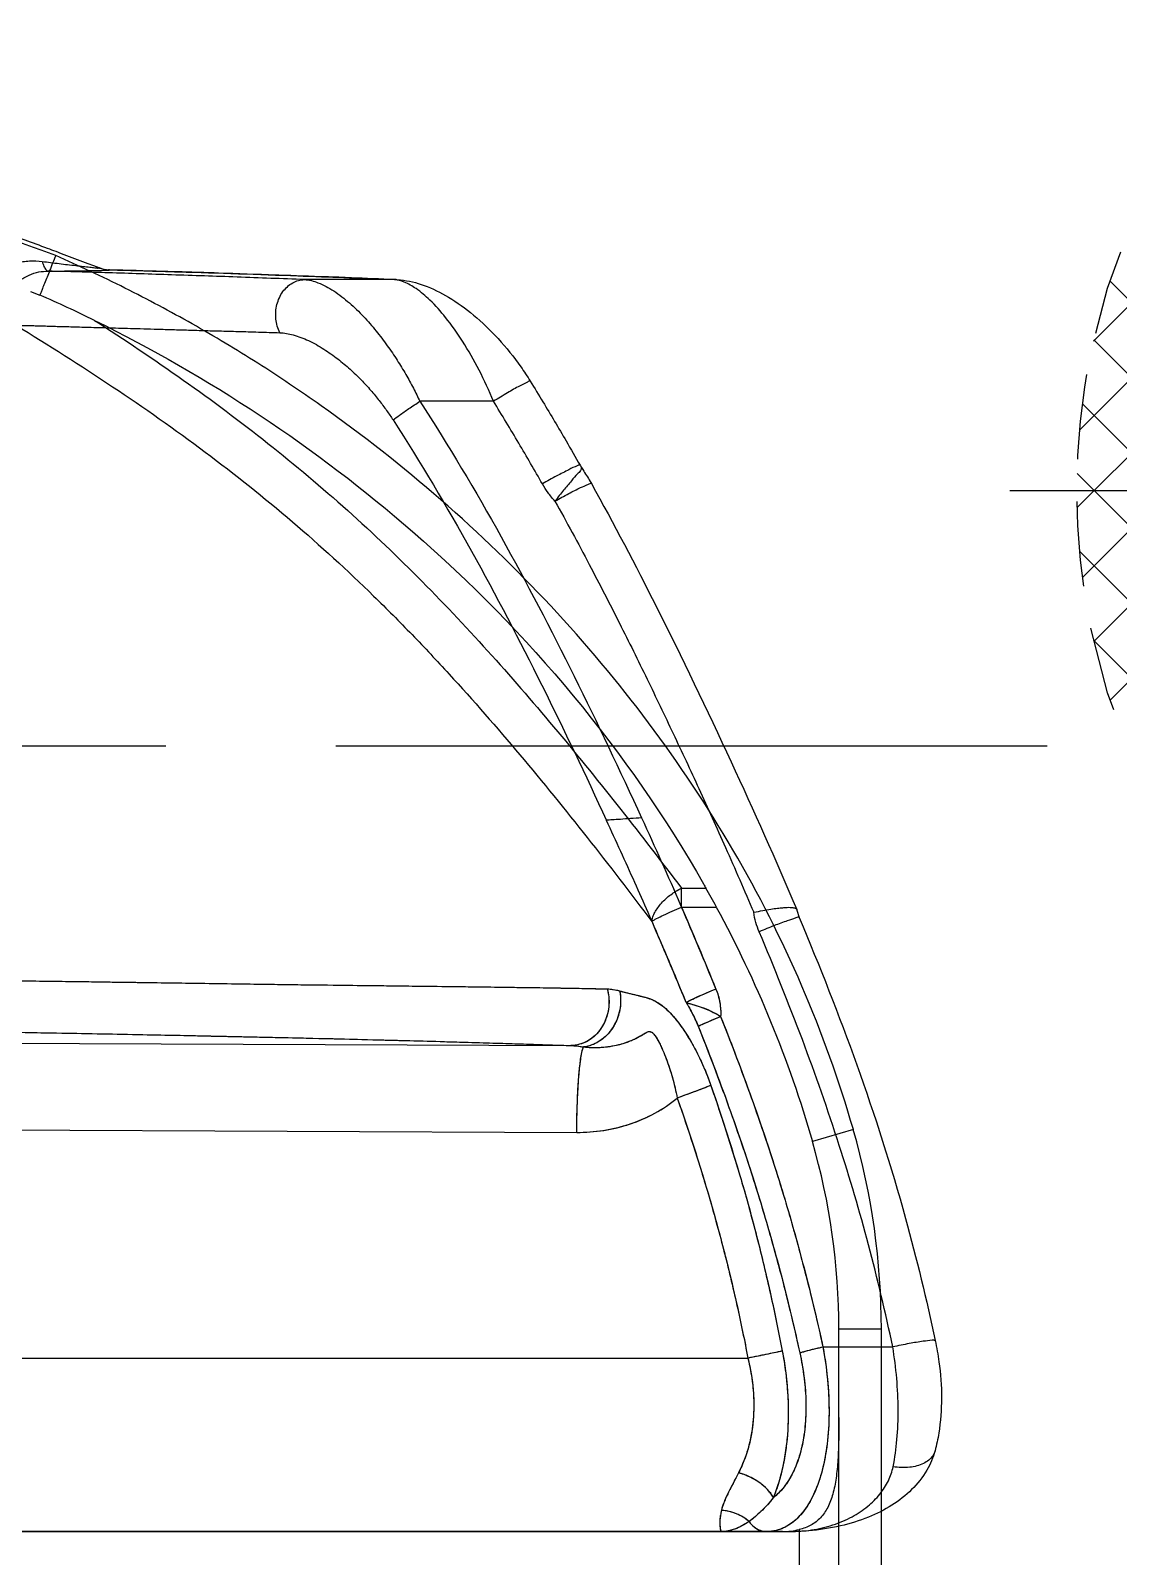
# Model space of a CAD drawing. Header units: millimetres. Extents: x 28656 to 29764, y -21384 to -20601.
# Drawn here: x 29230.97 to 29243.77, y -20860.8 to -20842.86 of the extents above; entities that cross this region are included whole.
import ezdxf

# ---------------------------------------------------------------- set-up
doc = ezdxf.new("R2010")
doc.units = ezdxf.units.MM
doc.header["$LTSCALE"] = 8
for name, pattern in [('CENTER', [2, 1.25, -0.25, 0.25, -0.25]), ('CENTER2', [1.125, 0.75, -0.125, 0.125, -0.125]), ('HIDDEN2', [0.1875, 0.125, -0.0625])]:
    doc.linetypes.add(name, pattern=pattern)
for name, color, linetype in [('Cav-cor', 30, 'Continuous'), ('CL', 1, 'Continuous'), ('PRODUCT', 1, 'Continuous'), ('SLIDE', 6, 'Continuous'), ('WT', 4, 'Continuous')]:
    doc.layers.add(name, color=color, linetype=linetype)

# ---------------------------------------------------------------- blocks, each defined once
blk = doc.blocks.new('20150513.114820')
at = {"layer": 'WT', "linetype": 'Continuous'}
h = blk.add_hatch(dxfattribs=at)
h.set_pattern_fill('ANSI37', color=125, scale=5, angle=270, style=0)
h.set_pattern_definition([(315, (23425.0146, -23957.4168), (0.441941738, 0.441941738), []), (45, (23425.0146, -23957.4168), (-0.441941738, 0.441941738), [])])
h.paths.add_polyline_path([(8, 0), (5.5, 0, 1), (-5.5, 0), (-8, 0, -1)])
h.paths.add_polyline_path([(-8, 0), (-5.5, 0, 0.414214), (0, -5.5, 0.414214), (5.5, 0), (8, 0, -0.414214), (0, -8, -0.414214)])
at = {"layer": 'WT', "color": 125, "linetype": 'CENTER2', "ltscale": 0.4}
for p, q in [((0, 8.788), (0, -8.788)), ((8.788, 0), (-8.788, 0))]:
    blk.add_line(p, q, dxfattribs=at)
at = {"layer": 'WT', "color": 125, "linetype": 'HIDDEN2'}
for radius in [8, 5.5, 4]:
    blk.add_circle((0, 0), radius, dxfattribs=at)

msp = doc.modelspace()

# ---------------------------------------------------------------- linework, layer by layer
at = {"layer": 'Cav-cor', "color": 241}
for p, q in [((29230.971, -20845.926), (29231.08, -20845.966)), ((29238.628, -20852.941), (29238.916, -20852.941)), ((29238.628, -20853.163), (29238.628, -20852.941)), ((29238.628, -20853.163), (29239.038, -20853.163)), ((29228.265, -20854.754), (29237.325, -20854.792)), ((29227.412, -20855.77), (29237.396, -20855.813)), ((29240.65, -20855.78), (29240.169, -20855.919)), ((29240.98, -20858.128), (29240.48, -20858.128)), ((29240.292, -20858.336), (29240.48, -20858.336)), ((29229.78, -20858.467), (29239.41, -20858.467)), ((29239.815, -20860.507), (29227.57, -20860.507))]:
    msp.add_line(p, q, dxfattribs=at)
for centre, radius, start, end in [((29224.257, -20861.497), 16.964, 63.8922, 66.2831), ((29226.201, -20860.106), 14.595, 28.4058, 29.3988), ((29199.349, -20870.255), 42.837, 22.1176, 23.5159), ((29197.291, -20871.208), 44.718, 22.2383, 23.5593), ((29232.48, -20858.128), 8, 0, 16.0307), ((29232.48, -20858.128), 8.5, 0, 16.0307), ((29239.816, -20859.667), 0.84, 269.9731, 283.6549)]:
    msp.add_arc(centre, radius, start, end, dxfattribs=at)
for points, knots in [([(29231.269, -20845.503), (29230.337, -20845.162), (29228.465, -20844.502), (29226.549, -20843.973), (29225.58, -20843.76)], [0, 0, 0, 0, 0.500049, 1, 1, 1, 1]), ([(29231.267, -20845.502), (29231.243, -20845.561), (29231.199, -20845.67), (29231.148, -20845.799), (29231.116, -20845.876), (29231.103, -20845.91), (29231.095, -20845.929), (29231.089, -20845.945), (29231.085, -20845.956), (29231.082, -20845.962), (29231.081, -20845.965), (29231.08, -20845.966)], [0, 0, 0, 0, 0.382588, 0.706992, 0.831375, 0.881839, 0.923811, 0.956885, 0.980736, 0.995154, 1, 1, 1, 1]), ([(29240.65, -20855.78), (29240.484, -20855.206), (29240.078, -20854.077), (29239.264, -20852.474), (29238.268, -20850.977), (29237.113, -20849.6), (29235.819, -20848.353), (29234.641, -20847.428), (29233.647, -20846.761), (29232.877, -20846.3), (29232.085, -20845.877), (29231.543, -20845.623), (29231.269, -20845.503)], [0, 0, 0, 0, 0.124969, 0.249947, 0.374933, 0.499925, 0.624922, 0.749922, 0.812441, 0.874961, 0.937481, 1, 1, 1, 1]), ([(29230.797, -20846.321), (29231.182, -20846.553), (29231.937, -20847.032), (29233.028, -20847.798), (29234.056, -20848.617), (29234.856, -20849.349), (29235.46, -20849.957), (29236.039, -20850.574), (29236.731, -20851.366), (29237.522, -20852.341), (29238.031, -20853.002), (29238.281, -20853.334)], [0, 0, 0, 0, 0.130523, 0.259532, 0.386725, 0.511995, 0.573967, 0.635556, 0.757819, 0.879251, 1, 1, 1, 1]), ([(29231.722, -20846.264), (29233.063, -20846.921), (29235.848, -20848.765), (29238.014, -20851.348), (29238.906, -20852.925), (29238.916, -20852.941)], [0, 0, 0, 0, 0.452242, 0.994283, 1, 1, 1, 1]), ([(29231.722, -20846.264), (29232.076, -20846.49), (29232.769, -20846.954), (29233.767, -20847.697), (29234.706, -20848.488), (29235.582, -20849.324), (29236.401, -20850.197), (29237.175, -20851.095), (29237.916, -20852.01), (29238.393, -20852.63), (29238.628, -20852.941)], [0, 0, 0, 0, 0.130208, 0.258896, 0.385841, 0.511033, 0.634701, 0.757224, 0.878926, 1, 1, 1, 1]), ([(29238.28, -20853.33), (29238.282, -20853.313), (29238.291, -20853.277), (29238.315, -20853.224), (29238.35, -20853.169), (29238.409, -20853.096), (29238.499, -20853.014), (29238.584, -20852.963), (29238.628, -20852.941)], [0, 0, 0, 0, 0.0962, 0.204826, 0.32458, 0.453379, 0.726921, 1, 1, 1, 1]), ([(29238.28, -20853.33), (29238.288, -20853.325), (29238.306, -20853.315), (29238.352, -20853.29), (29238.423, -20853.255), (29238.521, -20853.21), (29238.591, -20853.179), (29238.628, -20853.163)], [0, 0, 0, 0, 0.072584, 0.165165, 0.401407, 0.688363, 1, 1, 1, 1]), ([(29225.3, -20853.983), (29225.959, -20853.987), (29227.238, -20853.995), (29229.098, -20854.011), (29230.574, -20854.026), (29231.698, -20854.041), (29232.748, -20854.056), (29233.986, -20854.074), (29235.371, -20854.091), (29236.613, -20854.105), (29237.391, -20854.118), (29237.755, -20854.126)], [0, 0, 0, 0, 0.158753, 0.308148, 0.447826, 0.514335, 0.578739, 0.70082, 0.81249, 0.912294, 1, 1, 1, 1]), ([(29237.755, -20854.126), (29237.776, -20854.202), (29237.783, -20854.325), (29237.744, -20854.478), (29237.692, -20854.583), (29237.62, -20854.671), (29237.531, -20854.739), (29237.431, -20854.782), (29237.36, -20854.792), (29237.325, -20854.792)], [0, 0, 0, 0, 0.260694, 0.391208, 0.519435, 0.64438, 0.765678, 0.883974, 1, 1, 1, 1]), ([(29237.901, -20854.149), (29237.916, -20854.221), (29237.916, -20854.338), (29237.874, -20854.482), (29237.823, -20854.583), (29237.754, -20854.671), (29237.67, -20854.74), (29237.577, -20854.789), (29237.509, -20854.805), (29237.476, -20854.809)], [0, 0, 0, 0, 0.255057, 0.385332, 0.514801, 0.641865, 0.765306, 0.884742, 1, 1, 1, 1]), ([(29237.755, -20854.126), (29237.767, -20854.126), (29237.816, -20854.129), (29237.865, -20854.139), (29237.901, -20854.149)], [0, 0, 0, 0, 0.242051, 1, 1, 1, 1]), ([(29237.901, -20854.149), (29237.947, -20854.162), (29238.016, -20854.179), (29238.108, -20854.201), (29238.166, -20854.215), (29238.211, -20854.227), (29238.246, -20854.238), (29238.28, -20854.25), (29238.329, -20854.273), (29238.392, -20854.312), (29238.464, -20854.376), (29238.537, -20854.453), (29238.636, -20854.577), (29238.752, -20854.758), (29238.874, -20854.999), (29238.942, -20855.171), (29238.973, -20855.26)], [0, 0, 0, 0, 0.087473, 0.130344, 0.173065, 0.194557, 0.21632, 0.23874, 0.262292, 0.314104, 0.372804, 0.437791, 0.508239, 0.662097, 0.827997, 1, 1, 1, 1]), ([(29238.683, -20854.285), (29238.701, -20854.274), (29238.748, -20854.251), (29238.828, -20854.213), (29238.926, -20854.171), (29238.997, -20854.141), (29239.033, -20854.127)], [0, 0, 0, 0, 0.166529, 0.403043, 0.689352, 1, 1, 1, 1]), ([(29238.683, -20854.284), (29238.709, -20854.329), (29238.761, -20854.421), (29238.806, -20854.516), (29238.826, -20854.566)], [0, 0, 0, 0, 0.49039, 1, 1, 1, 1]), ([(29238.683, -20854.285), (29238.694, -20854.289), (29238.72, -20854.297), (29238.779, -20854.314), (29238.866, -20854.34), (29238.977, -20854.386), (29239.052, -20854.427), (29239.089, -20854.45)], [0, 0, 0, 0, 0.083054, 0.181731, 0.41993, 0.699139, 1, 1, 1, 1]), ([(29239.033, -20854.127), (29239.054, -20854.178), (29239.085, -20854.284), (29239.092, -20854.395), (29239.089, -20854.45)], [0, 0, 0, 0, 0.499987, 1, 1, 1, 1]), ([(29238.826, -20854.566), (29238.839, -20854.559), (29238.874, -20854.541), (29238.935, -20854.514), (29239.008, -20854.483), (29239.061, -20854.461), (29239.089, -20854.45)], [0, 0, 0, 0, 0.166439, 0.402916, 0.689278, 1, 1, 1, 1]), ([(29239.089, -20854.45), (29239.214, -20854.766), (29239.455, -20855.4), (29239.78, -20856.365), (29240.061, -20857.344), (29240.219, -20858.004), (29240.292, -20858.336)], [0, 0, 0, 0, 0.250023, 0.500028, 0.750018, 1, 1, 1, 1]), ([(29224.911, -20854.559), (29226.187, -20854.571), (29228.582, -20854.598), (29231.944, -20854.654), (29234.806, -20854.715), (29236.549, -20854.765), (29237.325, -20854.792)], [0, 0, 0, 0, 0.308305, 0.578725, 0.8124, 1, 1, 1, 1]), ([(29237.476, -20854.809), (29237.511, -20854.812), (29237.581, -20854.816), (29237.685, -20854.814), (29237.789, -20854.803), (29237.874, -20854.786), (29237.941, -20854.768), (29237.99, -20854.751), (29238.039, -20854.732), (29238.086, -20854.71), (29238.125, -20854.69), (29238.154, -20854.673), (29238.176, -20854.66), (29238.198, -20854.647), (29238.218, -20854.635), (29238.238, -20854.627), (29238.258, -20854.627), (29238.276, -20854.633), (29238.292, -20854.645), (29238.305, -20854.66), (29238.323, -20854.683), (29238.343, -20854.715), (29238.374, -20854.772), (29238.41, -20854.851), (29238.451, -20854.951), (29238.489, -20855.059), (29238.535, -20855.211), (29238.563, -20855.329), (29238.578, -20855.409)], [0, 0, 0, 0, 0.062487, 0.124604, 0.186551, 0.248488, 0.279524, 0.310596, 0.341703, 0.372887, 0.40385, 0.419118, 0.434267, 0.449318, 0.46375, 0.476602, 0.487847, 0.498684, 0.509913, 0.52187, 0.534483, 0.561298, 0.589818, 0.650786, 0.715896, 0.784179, 0.854807, 1, 1, 1, 1]), ([(29238.826, -20854.566), (29238.95, -20854.878), (29239.189, -20855.505), (29239.512, -20856.459), (29239.79, -20857.426), (29239.948, -20858.079), (29240.02, -20858.406)], [0, 0, 0, 0, 0.250023, 0.500024, 0.750013, 1, 1, 1, 1]), ([(29237.325, -20854.792), (29237.337, -20854.793), (29237.388, -20854.795), (29237.438, -20854.802), (29237.476, -20854.809)], [0, 0, 0, 0, 0.245219, 1, 1, 1, 1]), ([(29237.396, -20855.813), (29237.397, -20855.697), (29237.4, -20855.527), (29237.41, -20855.309), (29237.419, -20855.165), (29237.431, -20855.04), (29237.444, -20854.939), (29237.456, -20854.871), (29237.467, -20854.83), (29237.473, -20854.815), (29237.476, -20854.809)], [0, 0, 0, 0, 0.344866, 0.504307, 0.648639, 0.773619, 0.875518, 0.95154, 0.97926, 1, 1, 1, 1]), ([(29238.973, -20855.26), (29238.951, -20855.27), (29238.899, -20855.291), (29238.767, -20855.341), (29238.657, -20855.381), (29238.578, -20855.409)], [0, 0, 0, 0, 0.169099, 0.403679, 1, 1, 1, 1]), ([(29238.973, -20855.26), (29239.062, -20855.515), (29239.232, -20856.027), (29239.533, -20857.064), (29239.713, -20857.854), (29239.814, -20858.384)], [0, 0, 0, 0, 0.25, 0.500016, 1, 1, 1, 1]), ([(29237.396, -20855.813), (29237.502, -20855.813), (29237.715, -20855.798), (29238.026, -20855.723), (29238.319, -20855.596), (29238.497, -20855.477), (29238.578, -20855.409)], [0, 0, 0, 0, 0.249858, 0.499777, 0.749817, 1, 1, 1, 1]), ([(29238.578, -20855.409), (29238.666, -20855.658), (29238.834, -20856.16), (29239.131, -20857.174), (29239.31, -20857.948), (29239.41, -20858.467)], [0, 0, 0, 0, 0.249991, 0.500004, 1, 1, 1, 1]), ([(29239.814, -20858.384), (29239.79, -20858.39), (29239.735, -20858.402), (29239.601, -20858.43), (29239.489, -20858.452), (29239.41, -20858.467)], [0, 0, 0, 0, 0.174925, 0.410633, 1, 1, 1, 1]), ([(29239.814, -20858.384), (29239.843, -20858.54), (29239.885, -20858.85), (29239.889, -20859.305), (29239.834, -20859.727), (29239.758, -20859.988), (29239.71, -20860.107)], [0, 0, 0, 0, 0.272282, 0.53506, 0.77938, 1, 1, 1, 1]), ([(29240.02, -20858.406), (29240.04, -20858.497), (29240.072, -20858.677), (29240.095, -20858.947), (29240.092, -20859.207), (29240.062, -20859.449), (29240.006, -20859.663), (29239.928, -20859.847), (29239.831, -20859.996), (29239.752, -20860.075), (29239.71, -20860.107)], [0, 0, 0, 0, 0.153223, 0.304198, 0.448902, 0.583778, 0.706412, 0.815959, 0.913165, 1, 1, 1, 1]), ([(29240.292, -20858.336), (29240.315, -20858.461), (29240.35, -20858.71), (29240.37, -20859.078), (29240.354, -20859.426), (29240.302, -20859.74), (29240.219, -20860.008), (29240.107, -20860.223), (29239.971, -20860.382), (29239.862, -20860.452), (29239.807, -20860.474)], [0, 0, 0, 0, 0.164013, 0.324355, 0.475424, 0.612579, 0.732995, 0.836114, 0.923757, 1, 1, 1, 1]), ([(29240.02, -20858.406), (29240.035, -20858.401), (29240.072, -20858.39), (29240.135, -20858.373), (29240.21, -20858.354), (29240.264, -20858.342), (29240.292, -20858.336)], [0, 0, 0, 0, 0.172347, 0.409705, 0.693363, 1, 1, 1, 1]), ([(29239.41, -20858.467), (29239.439, -20858.589), (29239.48, -20858.833), (29239.483, -20859.193), (29239.424, -20859.525), (29239.346, -20859.726), (29239.299, -20859.817)], [0, 0, 0, 0, 0.272153, 0.534729, 0.77857, 1, 1, 1, 1]), ([(29240.48, -20859.167), (29240.48, -20859.253), (29240.479, -20859.418), (29240.471, -20859.657), (29240.451, -20859.872), (29240.415, -20860.061), (29240.365, -20860.199), (29240.311, -20860.289), (29240.265, -20860.346), (29240.212, -20860.394), (29240.131, -20860.447), (29240.062, -20860.472), (29240.014, -20860.483)], [0, 0, 0, 0, 0.170772, 0.329424, 0.473168, 0.600216, 0.710859, 0.761159, 0.809137, 0.855887, 0.902594, 1, 1, 1, 1]), ([(29239.299, -20859.817), (29239.278, -20859.858), (29239.236, -20859.938), (29239.177, -20860.053), (29239.129, -20860.157), (29239.106, -20860.225), (29239.098, -20860.258)], [0, 0, 0, 0, 0.289327, 0.555691, 0.794351, 1, 1, 1, 1]), ([(29239.71, -20860.107), (29239.691, -20860.073), (29239.641, -20860.008), (29239.544, -20859.926), (29239.428, -20859.86), (29239.343, -20859.828), (29239.299, -20859.817)], [0, 0, 0, 0, 0.226095, 0.473847, 0.735349, 1, 1, 1, 1]), ([(29239.71, -20860.107), (29239.665, -20860.166), (29239.575, -20860.267), (29239.472, -20860.354), (29239.424, -20860.39)], [0, 0, 0, 0, 0.553358, 1, 1, 1, 1]), ([(29239.098, -20860.258), (29239.094, -20860.277), (29239.087, -20860.312), (29239.08, -20860.362), (29239.078, -20860.405), (29239.079, -20860.441), (29239.083, -20860.469), (29239.087, -20860.487), (29239.092, -20860.498), (29239.096, -20860.504), (29239.1, -20860.507), (29239.102, -20860.507)], [0, 0, 0, 0, 0.225323, 0.421785, 0.589005, 0.726893, 0.835791, 0.91611, 0.945947, 0.969315, 1, 1, 1, 1]), ([(29239.424, -20860.39), (29239.38, -20860.352), (29239.276, -20860.289), (29239.158, -20860.262), (29239.098, -20860.258)], [0, 0, 0, 0, 0.494826, 1, 1, 1, 1]), ([(29239.424, -20860.39), (29239.396, -20860.408), (29239.342, -20860.441), (29239.26, -20860.479), (29239.181, -20860.502), (29239.128, -20860.507), (29239.102, -20860.507)], [0, 0, 0, 0, 0.288353, 0.544014, 0.777058, 1, 1, 1, 1]), ([(29239.424, -20860.39), (29239.436, -20860.408), (29239.464, -20860.441), (29239.515, -20860.478), (29239.572, -20860.502), (29239.613, -20860.507), (29239.633, -20860.507)], [0, 0, 0, 0, 0.260451, 0.512866, 0.758449, 1, 1, 1, 1]), ([(29239.807, -20860.474), (29239.779, -20860.485), (29239.722, -20860.502), (29239.663, -20860.507), (29239.633, -20860.507)], [0, 0, 0, 0, 0.502041, 1, 1, 1, 1])]:
    msp.add_open_spline(points, degree=3, knots=knots, dxfattribs=at)
msp.add_open_spline([(29239.038, -20853.163), (29239.511, -20854.037), (29239.893, -20854.958), (29240.169, -20855.919)], degree=3, dxfattribs=at)
at = {"layer": 'CL', "color": 6, "linetype": 'CENTER'}
msp.add_line((29170.564, -20851.266), (29242.929, -20851.266), dxfattribs=at)
at = {"layer": 'PRODUCT'}
for p, q in [((29231.773, -20845.643), (29231.773, -20845.643)), ((29231.89, -20845.669), (29231.888, -20845.669)), ((29231.899, -20845.67), (29231.89, -20845.669)), ((29235.251, -20845.785), (29234.194, -20845.785)), ((29235.272, -20845.785), (29235.251, -20845.785)), ((29235.272, -20845.785), (29235.272, -20845.785)), ((29236.417, -20847.216), (29235.551, -20847.216)), ((29237.436, -20847.968), (29237.452, -20847.995)), ((29237.452, -20847.995), (29237.452, -20847.996)), ((29237.568, -20848.183), (29237.568, -20848.183)), ((29239.986, -20853.201), (29240.013, -20853.288)), ((29228.265, -20854.754), (29237.325, -20854.792)), ((29227.412, -20855.77), (29237.396, -20855.813)), ((29240.292, -20858.336), (29241.114, -20858.336)), ((29229.78, -20858.467), (29239.41, -20858.467)), ((29241.611, -20859.558), (29241.61, -20859.558)), ((29225.508, -20860.507), (29239.907, -20860.507))]:
    msp.add_line(p, q, dxfattribs=at)
for points, start_tangent, end_tangent in [([(29228.817, -20844.58), (29230.902, -20845.316), (29231.167, -20845.414)], (0.949257, -0.314502), (0.93673, -0.350054)), ([(29231.167, -20845.414), (29231.267, -20845.452)], (0.93673, -0.350054), (0.936351, -0.351067)), ([(29231.267, -20845.452), (29231.773, -20845.643)], (0.936351, -0.351067), (0.934495, -0.355975)), ([(29230.547, -20845.728), (29230.661, -20845.647), (29230.805, -20845.588), (29230.959, -20845.565), (29231.109, -20845.571)], (0.756219, 0.654319), (0.992627, -0.12121)), ([(29230.736, -20845.882), (29230.838, -20845.799), (29230.953, -20845.732), (29231.07, -20845.695), (29231.18, -20845.685)], (0.743905, 0.668285), (0.999999, 0.001589)), ([(29231.109, -20845.571), (29231.129, -20845.631), (29231.154, -20845.67), (29231.18, -20845.685)], (0.248575, -0.968613), (0.996751, -0.080539)), ([(29231.109, -20845.571), (29231.207, -20845.583), (29231.308, -20845.596), (29231.407, -20845.608), (29231.503, -20845.619), (29231.591, -20845.629), (29231.668, -20845.638), (29231.728, -20845.645)], (0.992569, -0.121681), (0.994516, -0.104582)), ([(29231.18, -20845.685), (29231.287, -20845.684), (29231.396, -20845.683), (29231.503, -20845.682), (29231.606, -20845.68)], (0.999964, 0.008487), (0.999889, 0.014918)), ([(29231.89, -20845.705), (29231.18, -20845.685)], (-0.999552, 0.02994), (-0.999614, 0.027792)), ([(29231.606, -20845.68), (29231.701, -20845.678)], (0.999889, 0.014918), (0.999675, 0.025503)), ([(29231.701, -20845.678), (29231.781, -20845.676), (29231.843, -20845.674), (29231.883, -20845.672)], (0.999675, 0.025503), (0.996035, -0.088962)), ([(29231.728, -20845.645), (29231.769, -20845.649)], (0.994516, -0.104582), (0.996509, -0.083482)), ([(29231.769, -20845.649), (29231.771, -20845.645), (29231.773, -20845.643)], (0.48503, 0.874497), (0.578165, 0.81592)), ([(29231.773, -20845.642), (29231.778, -20845.644), (29231.814, -20845.657), (29231.849, -20845.665), (29231.88, -20845.669)], (0.911272, -0.411805), (0.997053, -0.076717)), ([(29231.773, -20845.642), (29231.803, -20845.654), (29231.813, -20845.657)], (0.910123, -0.414338), (0.959274, -0.282479)), ([(29231.813, -20845.657), (29231.835, -20845.663), (29231.848, -20845.665)], (0.959274, -0.282479), (0.985573, -0.169252)), ([(29231.848, -20845.665), (29231.867, -20845.668), (29231.889, -20845.67)], (0.985573, -0.169252), (0.999368, -0.035551)), ([(29231.88, -20845.669), (29231.889, -20845.669)], (0.997053, -0.076717), (0.999795, -0.020233)), ([(29231.883, -20845.672), (29231.888, -20845.673)], (0.996035, -0.088962), (0.99775, -0.067043)), ([(29231.888, -20845.673), (29231.899, -20845.67)], (0.99775, -0.067043), (0.684337, 0.729166)), ([(29231.889, -20845.67), (29231.899, -20845.67)], (0.999368, -0.035551), (0.999999, -0.001096)), ([(29231.892, -20845.669), (29232.714, -20845.693), (29234.117, -20845.74)], (0.99961, -0.027925), (0.999348, -0.036111)), ([(29232.984, -20845.702), (29232.527, -20845.688), (29231.899, -20845.67)], (-0.999502, 0.03155), (-0.999608, 0.027986)), ([(29234.194, -20845.785), (29233.4, -20845.755), (29232.631, -20845.729), (29231.89, -20845.705)], (-0.999226, 0.039338), (-0.999552, 0.02994)), ([(29233.892, -20845.732), (29233.856, -20845.731), (29233.182, -20845.708), (29232.984, -20845.702)], (-0.99938, 0.035196), (-0.999502, 0.03155)), ([(29233.903, -20846.409), (29233.857, -20846.248), (29233.87, -20846.077), (29233.94, -20845.926), (29234.055, -20845.823), (29234.194, -20845.785)], (-0.453388, 0.891313), (0.999849, 0.017376)), ([(29234.45, -20845.753), (29233.892, -20845.732)], (-0.999287, 0.037751), (-0.99938, 0.035196)), ([(29234.117, -20845.74), (29234.196, -20845.743)], (0.999348, -0.036111), (0.999335, -0.036469)), ([(29234.194, -20845.785), (29234.352, -20845.821), (29234.537, -20845.918), (29234.722, -20846.059), (29234.888, -20846.219), (29235.036, -20846.389), (29235.168, -20846.562), (29235.284, -20846.733), (29235.385, -20846.9), (29235.474, -20847.061), (29235.551, -20847.216)], (0.998561, -0.05362), (0.429538, -0.903049)), ([(29234.196, -20845.743), (29235.251, -20845.784)], (0.999335, -0.036469), (0.999129, -0.041733)), ([(29234.748, -20845.764), (29234.547, -20845.756), (29234.45, -20845.753)], (-0.999231, 0.039209), (-0.999287, 0.037751)), ([(29235.251, -20845.785), (29234.748, -20845.764)], (-0.999124, 0.041847), (-0.999231, 0.039209)), ([(29235.251, -20845.784), (29235.272, -20845.785)], (0.999129, -0.041733), (0.999124, -0.041849)), ([(29235.367, -20845.813), (29235.251, -20845.785)], (-0.9276, 0.373574), (-0.99803, 0.062732)), ([(29235.272, -20845.785), (29235.322, -20845.788)], (0.99916, -0.040979), (0.995578, -0.09394)), ([(29235.322, -20845.788), (29235.6, -20845.853), (29235.887, -20845.991), (29236.181, -20846.201), (29236.471, -20846.479), (29236.738, -20846.81), (29236.85, -20846.98)], (0.995578, -0.09394), (0.526757, -0.850016)), ([(29236.417, -20847.216), (29236.247, -20846.849), (29236.053, -20846.51), (29235.854, -20846.231), (29235.669, -20846.026), (29235.506, -20845.891), (29235.367, -20845.813)], (-0.381848, 0.924225), (-0.9276, 0.373574)), ([(29230.712, -20846.318), (29230.754, -20846.32), (29230.798, -20846.321), (29230.845, -20846.322), (29230.896, -20846.323), (29230.95, -20846.325), (29231.01, -20846.326), (29231.075, -20846.328), (29231.146, -20846.33), (29231.223, -20846.332), (29231.306, -20846.335), (29231.397, -20846.337), (29231.495, -20846.34), (29231.6, -20846.343), (29231.714, -20846.346), (29231.837, -20846.349), (29231.969, -20846.353), (29232.11, -20846.357), (29232.262, -20846.361), (29232.424, -20846.366), (29232.597, -20846.371), (29232.781, -20846.376), (29232.978, -20846.382), (29233.189, -20846.388), (29233.413, -20846.394), (29233.651, -20846.401), (29233.903, -20846.409)], (0.999652, -0.026374), (0.999566, -0.029443)), ([(29233.903, -20846.409), (29234.059, -20846.434), (29234.241, -20846.502), (29234.422, -20846.603), (29234.585, -20846.718), (29234.73, -20846.839), (29234.86, -20846.963), (29234.974, -20847.087), (29235.073, -20847.208), (29235.16, -20847.324), (29235.236, -20847.435)], (0.999565, -0.029496), (0.542436, -0.840097)), ([(29236.85, -20846.98), (29236.817, -20846.989), (29236.723, -20847.036), (29236.583, -20847.116), (29236.417, -20847.216)], (-0.898836, 0.438286), (-0.851029, -0.525118)), ([(29236.85, -20846.98), (29236.998, -20847.222), (29237.271, -20847.682), (29237.435, -20847.968)], (0.526723, -0.850037), (0.493173, -0.869931)), ([(29235.236, -20847.435), (29235.31, -20847.379), (29235.421, -20847.302), (29235.551, -20847.216)], (0.770851, 0.637015), (0.839985, 0.54261)), ([(29235.551, -20847.216), (29236.507, -20848.81), (29237.366, -20850.45), (29238.159, -20852.114)], (0.54416, -0.838981), (0.416767, -0.909014)), ([(29236.992, -20848.187), (29236.714, -20847.708), (29236.417, -20847.216)], (-0.493177, 0.869929), (-0.52672, 0.850039)), ([(29235.236, -20847.435), (29236.159, -20848.98), (29236.986, -20850.555), (29237.746, -20852.144)], (0.542415, -0.840111), (0.419581, -0.907718)), ([(29237.304, -20848.02), (29237.161, -20848.094), (29236.992, -20848.187)], (-0.880839, -0.473416), (-0.870793, -0.49165)), ([(29237.401, -20847.976), (29237.304, -20848.02)], (-0.946589, -0.322442), (-0.880839, -0.473416)), ([(29237.435, -20847.968), (29237.401, -20847.976)], (-0.784407, 0.620246), (-0.946589, -0.322442)), ([(29237.449, -20847.996), (29237.447, -20848.014), (29237.412, -20848.062)], (0.193449, -0.98111), (-0.741139, -0.671352)), ([(29237.452, -20847.996), (29237.467, -20848.019)], (0.543501, -0.839408), (0.542995, -0.839736)), ([(29237.467, -20848.019), (29237.554, -20848.158)], (0.542995, -0.839736), (0.498654, -0.866801)), ([(29237.14, -20848.389), (29237.059, -20848.291), (29236.992, -20848.187)], (-0.677687, 0.735351), (-0.493232, 0.869898)), ([(29237.406, -20848.067), (29237.334, -20848.151), (29237.242, -20848.262), (29237.14, -20848.389)], (-0.730668, -0.682733), (-0.612001, -0.790857)), ([(29237.14, -20848.389), (29237.303, -20848.301), (29237.441, -20848.231), (29237.534, -20848.19), (29237.568, -20848.183)], (0.874656, 0.484744), (0.775785, -0.630997)), ([(29237.412, -20848.062), (29237.406, -20848.067)], (-0.741139, -0.671352), (-0.730668, -0.682733)), ([(29237.554, -20848.158), (29237.568, -20848.183)], (0.498654, -0.866801), (0.482028, -0.876156)), ([(29237.568, -20848.183), (29238.33, -20849.626), (29239.211, -20851.454), (29239.984, -20853.194)], (0.486178, -0.87386), (0.389466, -0.921041)), ([(29237.14, -20848.389), (29237.543, -20849.134), (29237.899, -20849.826), (29238.224, -20850.483), (29238.53, -20851.122), (29238.833, -20851.77), (29239.146, -20852.462), (29239.478, -20853.225)], (0.48627, -0.873809), (0.392345, -0.919818)), ([(29238.159, -20852.114), (29238.029, -20852.123), (29237.909, -20852.132), (29237.812, -20852.138), (29237.746, -20852.143)], (-0.998161, -0.060626), (-0.99866, -0.051755)), ([(29238.683, -20854.284), (29238.389, -20853.583), (29238.079, -20852.875), (29237.746, -20852.144)], (-0.377581, 0.925977), (-0.419301, 0.907847)), ([(29238.159, -20852.114), (29238.618, -20853.14), (29239.033, -20854.127)], (0.416371, -0.909195), (0.376024, -0.92661)), ([(29239.478, -20853.225), (29239.587, -20853.204), (29239.68, -20853.188), (29239.758, -20853.177), (29239.821, -20853.171), (29239.87, -20853.167), (29239.908, -20853.167), (29239.937, -20853.17), (29239.957, -20853.174), (29239.972, -20853.18), (29239.98, -20853.188), (29239.984, -20853.194)], (0.980981, 0.194105), (0.391836, -0.920035)), ([(29239.543, -20853.453), (29239.504, -20853.343), (29239.478, -20853.225)], (-0.387398, 0.921912), (-0.148662, 0.988888)), ([(29239.984, -20853.194), (29239.985, -20853.198), (29239.986, -20853.201)], (0.391836, -0.920035), (0.193172, -0.981165)), ([(29239.873, -20853.324), (29239.721, -20853.381), (29239.543, -20853.453)], (-0.933107, -0.359598), (-0.92248, -0.386046)), ([(29240.013, -20853.288), (29239.975, -20853.292), (29239.873, -20853.324)], (-0.470602, 0.882345), (-0.933107, -0.359598)), ([(29240.013, -20853.288), (29240.69, -20855.017), (29241.263, -20856.824), (29241.613, -20858.262)], (0.387578, -0.921837), (0.208534, -0.978015)), ([(29241.114, -20858.336), (29240.828, -20857.136), (29240.485, -20855.966), (29240.05, -20854.722), (29239.543, -20853.453)], (-0.208565, 0.978008), (-0.387327, 0.921943)), ([(29225.3, -20853.983), (29225.949, -20853.987), (29226.644, -20853.992), (29227.388, -20853.997), (29228.179, -20854.003), (29229.022, -20854.011), (29229.929, -20854.02), (29230.892, -20854.031), (29231.873, -20854.044), (29232.809, -20854.057), (29233.65, -20854.069), (29234.376, -20854.079), (29234.995, -20854.086), (29235.526, -20854.093), (29235.986, -20854.098), (29236.385, -20854.103), (29236.733, -20854.108), (29237.038, -20854.112), (29237.306, -20854.117), (29237.543, -20854.121), (29237.755, -20854.126)], (0.999981, -0.006116), (0.999766, -0.021638)), ([(29237.755, -20854.126), (29237.775, -20854.315), (29237.731, -20854.499), (29237.632, -20854.653), (29237.49, -20854.756), (29237.325, -20854.792)], (0.266303, -0.963889), (-0.999978, -0.00667)), ([(29237.901, -20854.149), (29237.909, -20854.327), (29237.862, -20854.502), (29237.765, -20854.653), (29237.631, -20854.76), (29237.476, -20854.809)], (0.20891, -0.977935), (-0.993768, -0.111472)), ([(29237.755, -20854.126), (29237.826, -20854.132), (29237.901, -20854.149)], (0.99977, -0.021424), (0.961614, -0.274406)), ([(29237.901, -20854.149), (29237.942, -20854.16), (29237.984, -20854.171), (29238.026, -20854.181), (29238.067, -20854.191), (29238.108, -20854.201), (29238.146, -20854.21), (29238.184, -20854.22), (29238.221, -20854.23), (29238.26, -20854.243), (29238.304, -20854.261), (29238.35, -20854.287), (29238.397, -20854.319), (29238.445, -20854.359), (29238.494, -20854.408), (29238.543, -20854.463), (29238.594, -20854.526), (29238.649, -20854.601), (29238.709, -20854.694), (29238.774, -20854.806), (29238.841, -20854.938), (29238.909, -20855.09), (29238.973, -20855.26)], (0.961686, -0.274154), (0.329233, -0.944249)), ([(29238.683, -20854.285), (29238.766, -20854.242), (29238.889, -20854.187), (29239.033, -20854.127)], (0.866675, 0.498874), (0.927088, 0.374843)), ([(29238.683, -20854.284), (29238.721, -20854.35), (29238.759, -20854.422), (29238.795, -20854.496), (29238.826, -20854.566)], (0.503727, -0.863863), (0.369848, -0.929092)), ([(29238.683, -20854.285), (29238.752, -20854.306), (29238.85, -20854.337), (29238.968, -20854.385), (29239.089, -20854.45)], (0.942977, -0.332858), (0.85143, -0.524468)), ([(29239.033, -20854.127), (29239.065, -20854.222), (29239.085, -20854.329), (29239.089, -20854.45)], (0.376154, -0.926557), (-0.049778, -0.99876)), ([(29238.826, -20854.566), (29238.887, -20854.536), (29238.98, -20854.495), (29239.089, -20854.45)], (0.870434, 0.492285), (0.93009, 0.367331)), ([(29239.089, -20854.45), (29239.418, -20855.315), (29239.687, -20856.098), (29239.909, -20856.823), (29240.104, -20857.542), (29240.292, -20858.336)], (0.368688, -0.929553), (0.213639, -0.976913)), ([(29226.23, -20854.572), (29226.933, -20854.58), (29227.703, -20854.589), (29228.525, -20854.6), (29229.409, -20854.613), (29230.357, -20854.628), (29231.339, -20854.645), (29232.29, -20854.663), (29233.151, -20854.681), (29233.896, -20854.697), (29234.529, -20854.711), (29235.07, -20854.725), (29235.537, -20854.737), (29235.942, -20854.748), (29236.295, -20854.759), (29236.602, -20854.768), (29236.873, -20854.777), (29237.112, -20854.785), (29237.325, -20854.792)], (0.999942, -0.010751), (0.99938, -0.035212)), ([(29237.476, -20854.809), (29237.562, -20854.814), (29237.649, -20854.814), (29237.736, -20854.808), (29237.821, -20854.796), (29237.903, -20854.778), (29237.981, -20854.754), (29238.055, -20854.725), (29238.124, -20854.69), (29238.189, -20854.653), (29238.242, -20854.628), (29238.278, -20854.635), (29238.306, -20854.661), (29238.332, -20854.698), (29238.357, -20854.741), (29238.382, -20854.79), (29238.406, -20854.844), (29238.433, -20854.906), (29238.461, -20854.981), (29238.491, -20855.068), (29238.522, -20855.169), (29238.551, -20855.284), (29238.578, -20855.409)], (0.995433, -0.095463), (0.185958, -0.982558)), ([(29238.826, -20854.566), (29239.152, -20855.423), (29239.42, -20856.197), (29239.64, -20856.912), (29239.834, -20857.622), (29240.02, -20858.406)], (0.369876, -0.929081), (0.21495, -0.976625)), ([(29237.325, -20854.792), (29237.399, -20854.797), (29237.476, -20854.809)], (0.999717, -0.023773), (0.982487, -0.186333)), ([(29237.396, -20855.813), (29237.401, -20855.532), (29237.413, -20855.273), (29237.43, -20855.056), (29237.452, -20854.897), (29237.476, -20854.809)], (0.004241, 0.999991), (0.450514, 0.892769)), ([(29238.973, -20855.26), (29238.879, -20855.298), (29238.742, -20855.35), (29238.578, -20855.409)], (-0.919357, -0.393424), (-0.942533, -0.334113)), ([(29238.973, -20855.26), (29239.155, -20855.803), (29239.34, -20856.406), (29239.523, -20857.076), (29239.684, -20857.754), (29239.814, -20858.384)], (0.329219, -0.944254), (0.187144, -0.982333)), ([(29237.396, -20855.813), (29237.705, -20855.79), (29238.015, -20855.717), (29238.314, -20855.588), (29238.578, -20855.409)], (0.999991, -0.004289), (0.767706, 0.640802)), ([(29238.578, -20855.409), (29238.758, -20855.94), (29238.941, -20856.531), (29239.122, -20857.186), (29239.281, -20857.849), (29239.41, -20858.467)], (0.331716, -0.943379), (0.189671, -0.981848)), ([(29239.814, -20858.384), (29239.714, -20858.406), (29239.574, -20858.435), (29239.41, -20858.467)], (-0.974732, -0.223379), (-0.981561, -0.191148)), ([(29239.814, -20858.384), (29239.835, -20858.506), (29239.854, -20858.641), (29239.87, -20858.789), (29239.881, -20858.95), (29239.884, -20859.122), (29239.879, -20859.304), (29239.861, -20859.495), (29239.83, -20859.695), (29239.781, -20859.9), (29239.71, -20860.107)], (0.187144, -0.982332), (-0.368978, -0.929438)), ([(29240.02, -20858.406), (29240.07, -20858.699), (29240.092, -20858.992), (29240.081, -20859.274), (29240.038, -20859.534), (29239.962, -20859.765), (29239.852, -20859.959), (29239.71, -20860.107)], (0.215037, -0.976606), (-0.789462, -0.6138)), ([(29240.02, -20858.406), (29240.086, -20858.386), (29240.181, -20858.361), (29240.292, -20858.336)], (0.940688, 0.339272), (0.977098, 0.212792)), ([(29240.292, -20858.336), (29240.329, -20858.572)], (0.18285, -0.983141), (0.129351, -0.991599)), ([(29241.612, -20858.263), (29241.579, -20858.258), (29241.472, -20858.27), (29241.308, -20858.297), (29241.114, -20858.336)], (-0.706178, 0.708034), (-0.97819, -0.207714)), ([(29241.118, -20859.745), (29241.163, -20859.426), (29241.177, -20859.074), (29241.16, -20858.706), (29241.114, -20858.336)], (0.197879, 0.980226), (-0.157962, 0.987445)), ([(29241.613, -20858.262), (29241.657, -20858.51), (29241.687, -20858.937), (29241.655, -20859.349), (29241.611, -20859.558)], (0.208562, -0.978009), (-0.2601, -0.965582)), ([(29239.41, -20858.467), (29239.431, -20858.563), (29239.45, -20858.669), (29239.466, -20858.785), (29239.476, -20858.91), (29239.479, -20859.045), (29239.472, -20859.188), (29239.454, -20859.337), (29239.422, -20859.494), (29239.371, -20859.655), (29239.299, -20859.817)], (0.234726, -0.972062), (-0.460583, -0.887617)), ([(29240.329, -20858.572), (29240.346, -20858.724), (29240.364, -20859.112), (29240.341, -20859.478), (29240.278, -20859.809), (29240.172, -20860.093), (29240.026, -20860.314)], (0.129351, -0.991599), (-0.667169, -0.744906)), ([(29241.611, -20859.558), (29241.515, -20859.785), (29241.336, -20860.014), (29241.104, -20860.197), (29240.827, -20860.338), (29240.499, -20860.441), (29240.124, -20860.499), (29239.906, -20860.507)], (-0.259163, -0.965834), (-1, 0.000024)), ([(29241.61, -20859.558), (29241.584, -20859.616), (29241.477, -20859.706), (29241.313, -20859.751), (29241.118, -20859.745)], (-0.262323, -0.96498), (-0.986891, 0.16139)), ([(29239.299, -20859.817), (29239.233, -20859.945), (29239.172, -20860.066), (29239.126, -20860.171), (29239.098, -20860.258)], (-0.460546, -0.887636), (-0.226727, -0.973958)), ([(29239.71, -20860.107), (29239.611, -20859.985), (29239.468, -20859.884), (29239.299, -20859.817)], (-0.492172, 0.870498), (-0.966529, 0.256557)), ([(29239.907, -20860.507), (29240.156, -20860.489), (29240.41, -20860.429), (29240.635, -20860.333), (29240.819, -20860.21), (29240.962, -20860.067), (29241.062, -20859.909), (29241.118, -20859.745)], (1, 0.000073), (0.198145, 0.980173)), ([(29239.71, -20860.107), (29239.629, -20860.204), (29239.549, -20860.285), (29239.48, -20860.346)], (-0.609397, -0.792865), (-0.770879, -0.636981)), ([(29239.098, -20860.258), (29239.079, -20860.389), (29239.085, -20860.476), (29239.102, -20860.507)], (-0.225659, -0.974206), (0.999997, -0.002461)), ([(29239.424, -20860.39), (29239.328, -20860.324), (29239.217, -20860.279), (29239.098, -20860.258)], (-0.756956, 0.653466), (-0.997387, 0.072244)), ([(29239.424, -20860.39), (29239.317, -20860.452), (29239.21, -20860.493), (29239.102, -20860.507)], (-0.842714, -0.538362), (-1, -0.000424)), ([(29239.48, -20860.346), (29239.424, -20860.39)], (-0.770879, -0.636981), (-0.799367, -0.600843)), ([(29239.424, -20860.39), (29239.482, -20860.453), (29239.554, -20860.493), (29239.633, -20860.507)], (0.562133, -0.827047), (1, -0.000362)), ([(29240.026, -20860.314), (29239.843, -20860.458)], (-0.667169, -0.744906), (-0.898007, -0.439981)), ([(29239.843, -20860.458), (29239.633, -20860.507)], (-0.898007, -0.439981), (-1, -0.000046))]:
    msp.add_spline(points, degree=3, dxfattribs=dict(at, start_tangent=start_tangent, end_tangent=end_tangent))
at = {"layer": 'SLIDE'}
for p, q in [((29240.48, -20866.316), (29240.48, -20858.128)), ((29240.98, -20866.316), (29240.98, -20858.128)), ((29240.014, -20860.483), (29240.014, -20866.267))]:
    msp.add_line(p, q, dxfattribs=at)

# ---------------------------------------------------------------- block references
at = {"layer": 'WT', "rotation": 90}
msp.add_blockref('20150513.114820', (29251.28, -20848.266), dxfattribs=at)

doc.saveas('drawing.dxf')
